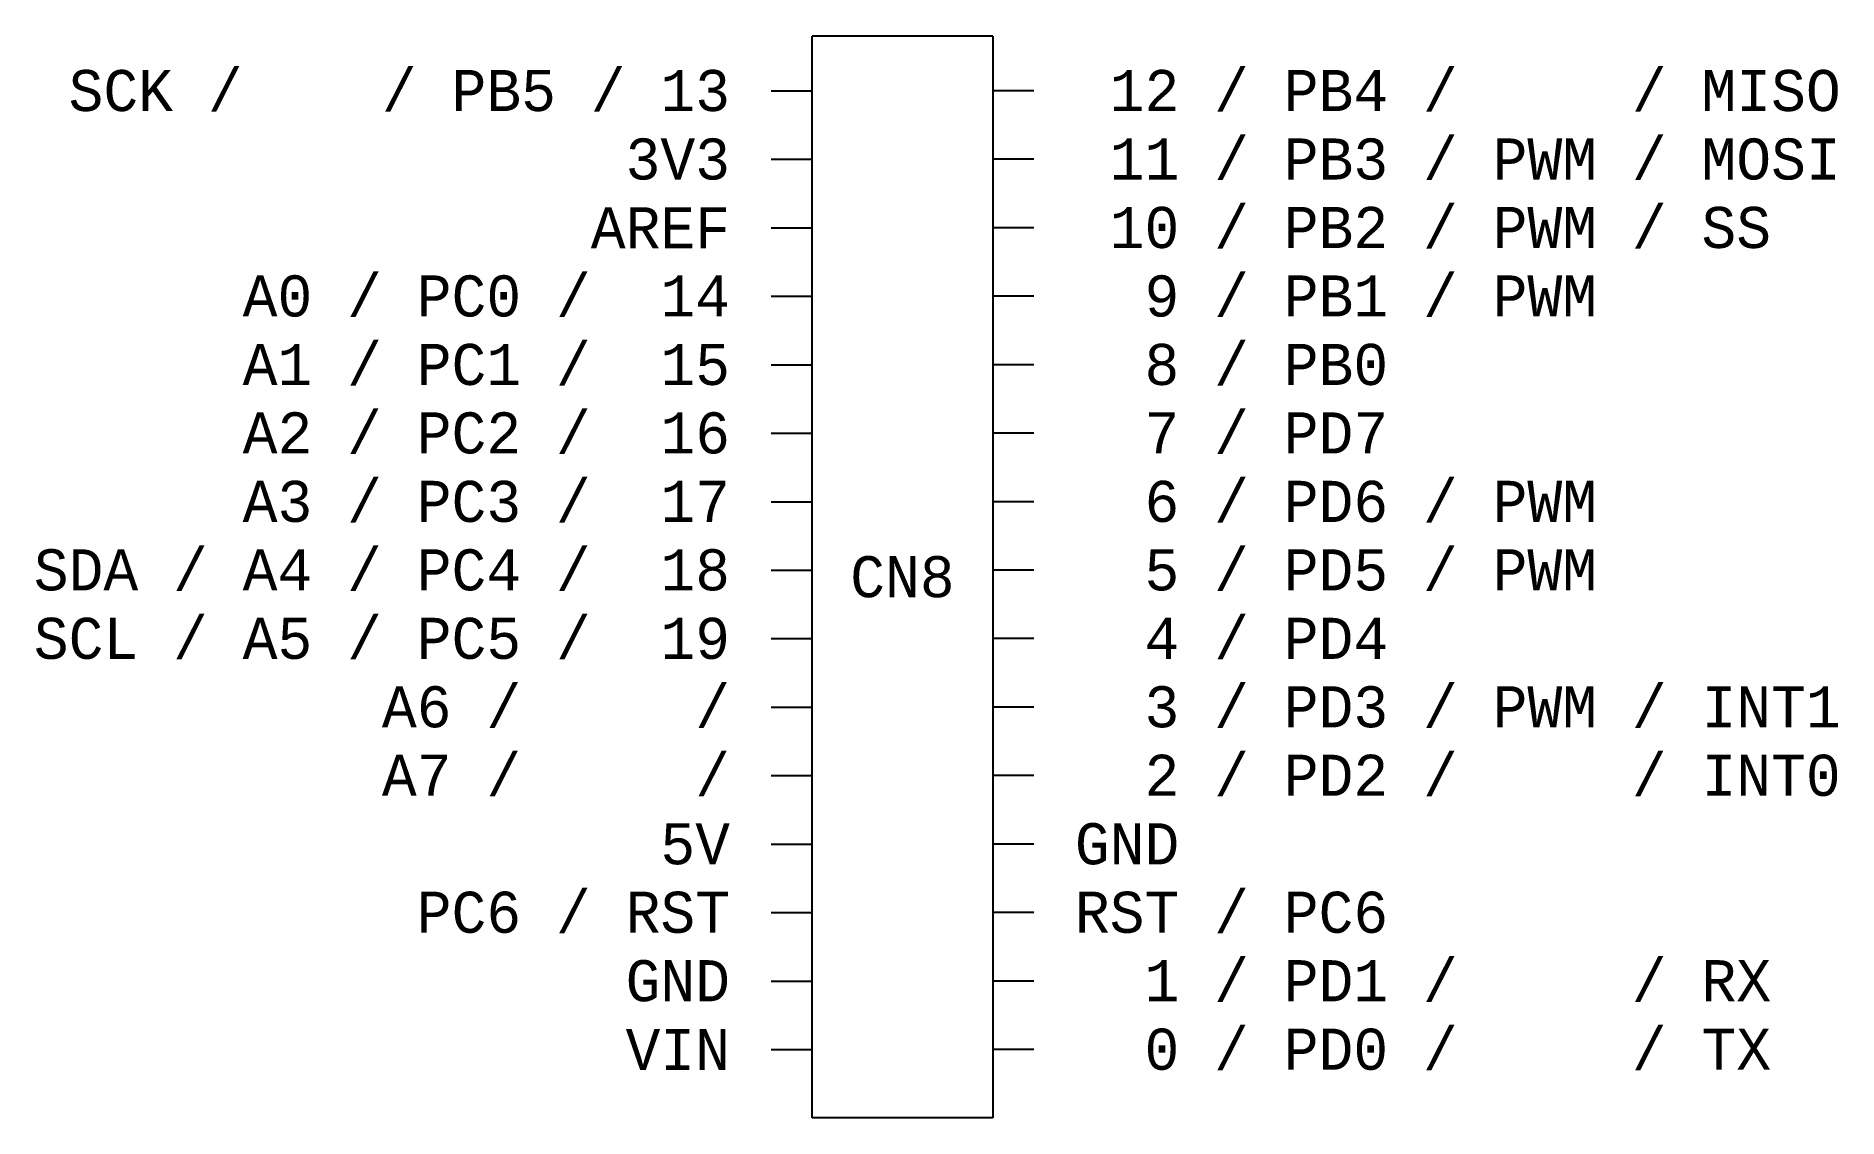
# Model space of a CAD drawing. Header units: millimetres. Extents: x -15 to 117, y -30 to 49.
import ezdxf

# ---------------------------------------------------------------- set-up
doc = ezdxf.new("R2010")
doc.units = ezdxf.units.MM
doc.layers.get('0').update_dxf_attribs({"lineweight": 25})
doc.styles.add('textstyle11', font='')
doc.styles.add('textstyle12', font='')
doc.styles.add('textstyle13', font='')
doc.styles.add('textstyle14', font='')
doc.styles.add('textstyle15', font='')
doc.styles.add('textstyle16', font='')
doc.styles.add('textstyle17', font='')
doc.styles.add('textstyle18', font='')
doc.styles.add('textstyle19', font='')
doc.styles.add('textstyle20', font='')
doc.styles.add('textstyle21', font='')
doc.styles.add('textstyle22', font='')
doc.styles.add('textstyle23', font='')
doc.styles.add('textstyle24', font='')
doc.styles.add('textstyle25', font='')
doc.styles.add('textstyle26', font='')
doc.styles.add('textstyle27', font='')
doc.styles.add('textstyle28', font='')
doc.styles.add('textstyle29', font='')
doc.styles.add('textstyle30', font='')
doc.styles.add('textstyle31', font='')
doc.styles.add('textstyle32', font='')
doc.styles.add('textstyle33', font='')
doc.styles.add('textstyle34', font='')
doc.styles.add('textstyle35', font='')
doc.styles.add('textstyle36', font='')
doc.styles.add('textstyle37', font='')
doc.styles.add('textstyle38', font='')
doc.styles.add('textstyle39', font='')
doc.styles.add('textstyle40', font='')
doc.styles.add('textstyle41', font='')
doc.styles.get('textstyle11').set_extended_font_data('Monospace')
doc.styles.get('textstyle12').set_extended_font_data('Monospace')
doc.styles.get('textstyle13').set_extended_font_data('Monospace')
doc.styles.get('textstyle14').set_extended_font_data('Monospace')
doc.styles.get('textstyle15').set_extended_font_data('Monospace')
doc.styles.get('textstyle16').set_extended_font_data('Monospace')
doc.styles.get('textstyle17').set_extended_font_data('Monospace')
doc.styles.get('textstyle18').set_extended_font_data('Monospace')
doc.styles.get('textstyle19').set_extended_font_data('Monospace')
doc.styles.get('textstyle20').set_extended_font_data('Monospace')
doc.styles.get('textstyle21').set_extended_font_data('Monospace')
doc.styles.get('textstyle22').set_extended_font_data('Monospace')
doc.styles.get('textstyle23').set_extended_font_data('Monospace')
doc.styles.get('textstyle24').set_extended_font_data('Monospace')
doc.styles.get('textstyle25').set_extended_font_data('Monospace')
doc.styles.get('textstyle26').set_extended_font_data('Monospace')
doc.styles.get('textstyle27').set_extended_font_data('Monospace')
doc.styles.get('textstyle28').set_extended_font_data('Monospace')
doc.styles.get('textstyle29').set_extended_font_data('Monospace')
doc.styles.get('textstyle30').set_extended_font_data('Monospace')
doc.styles.get('textstyle31').set_extended_font_data('Monospace')
doc.styles.get('textstyle32').set_extended_font_data('Monospace')
doc.styles.get('textstyle33').set_extended_font_data('Monospace')
doc.styles.get('textstyle34').set_extended_font_data('Monospace')
doc.styles.get('textstyle35').set_extended_font_data('Monospace')
doc.styles.get('textstyle36').set_extended_font_data('Monospace')
doc.styles.get('textstyle37').set_extended_font_data('Monospace')
doc.styles.get('textstyle38').set_extended_font_data('Monospace')
doc.styles.get('textstyle39').set_extended_font_data('Monospace')
doc.styles.get('textstyle40').set_extended_font_data('Monospace')
doc.styles.get('textstyle41').set_extended_font_data('Monospace')

msp = doc.modelspace()

# ---------------------------------------------------------------- linework, layer by layer
for p, q in [((42, -30), (42, 49)), ((55.18, 49), (42, 49)), ((55.18, 49), (55.18, -30)), ((39, 45), (42, 45)), ((58.18, 45), (55.18, 45)), ((39, 40), (42, 40)), ((58.18, 40), (55.18, 40)), ((39, 35), (42, 35)), ((58.18, 35), (55.18, 35)), ((39, 30), (42, 30)), ((58.18, 30), (55.18, 30)), ((39, 25), (42, 25)), ((58.18, 25), (55.18, 25)), ((39, 20), (42, 20)), ((58.18, 20), (55.18, 20)), ((39, 15), (42, 15)), ((58.18, 15), (55.18, 15)), ((39, 10), (42, 10)), ((58.18, 10), (55.18, 10)), ((39, 5), (42, 5)), ((58.18, 5), (55.18, 5)), ((39, 0), (42, 0)), ((58.18, 0), (55.18, 0)), ((39, -5), (42, -5)), ((58.18, -5), (55.18, -5)), ((39, -10), (42, -10)), ((58.18, -10), (55.18, -10)), ((39, -15), (42, -15)), ((58.18, -15), (55.18, -15)), ((39, -20), (42, -20)), ((58.18, -20), (55.18, -20)), ((39, -25), (42, -25)), ((58.18, -25), (55.18, -25)), ((55.18, -30), (42, -30))]:
    msp.add_line(p, q)

# ---------------------------------------------------------------- texts
at = {"char_height": 3, "line_spacing_factor": 1.2}
for s, insert, attachment_point, style in [('SCK /    / PB5 / 13', (36, 45), 6, 'textstyle11'), (' 12 / PB4 /     / MISO', (61.18, 45), 4, 'textstyle34'), ('3V3', (36, 40), 6, 'textstyle12'), (' 11 / PB3 / PWM / MOSI', (61.18, 40), 4, 'textstyle35'), ('AREF', (36, 35), 6, 'textstyle25'), (' 10 / PB2 / PWM / SS', (61.18, 35), 4, 'textstyle26'), ('A0 / PC0 /  14', (36, 30), 6, 'textstyle13'), ('  9 / PB1 / PWM', (61.18, 30), 4, 'textstyle38'), ('A1 / PC1 /  15', (36, 25), 6, 'textstyle14'), ('  8 / PB0', (61.18, 25), 4, 'textstyle37'), ('A2 / PC2 /  16', (36, 20), 6, 'textstyle15'), ('  7 / PD7', (61.18, 20), 4, 'textstyle32'), ('A3 / PC3 /  17', (36, 15), 6, 'textstyle16'), ('  6 / PD6 / PWM', (61.18, 15), 4, 'textstyle31'), ('SDA / A4 / PC4 /  18', (36, 10), 6, 'textstyle17'), ('CN8', (48.59, 9.5), 5, 'textstyle41'), ('  5 / PD5 / PWM', (61.18, 10), 4, 'textstyle36'), ('SCL / A5 / PC5 /  19', (36, 5), 6, 'textstyle18'), ('  4 / PD4', (61.18, 5), 4, 'textstyle33'), ('A6 /     /    ', (36, 0), 6, 'textstyle19'), ('  3 / PD3 / PWM / INT1', (61.18, 0), 4, 'textstyle28'), ('A7 /     /    ', (36, -5), 6, 'textstyle20'), ('  2 / PD2 /     / INT0', (61.18, -5), 4, 'textstyle27'), ('5V', (36, -10), 6, 'textstyle21'), ('GND', (61.18, -10), 4, 'textstyle30'), ('PC6 / RST', (36, -15), 6, 'textstyle22'), ('RST / PC6', (61.18, -15), 4, 'textstyle29'), ('  1 / PD1 /     / RX', (61.18, -20), 4, 'textstyle40'), ('GND', (36, -20), 6, 'textstyle23'), ('VIN', (36, -25), 6, 'textstyle24'), ('  0 / PD0 /     / TX', (61.18, -25), 4, 'textstyle39')]:
    msp.add_mtext(s, dxfattribs=dict(at, insert=insert, attachment_point=attachment_point, style=style))

doc.saveas('drawing.dxf')
